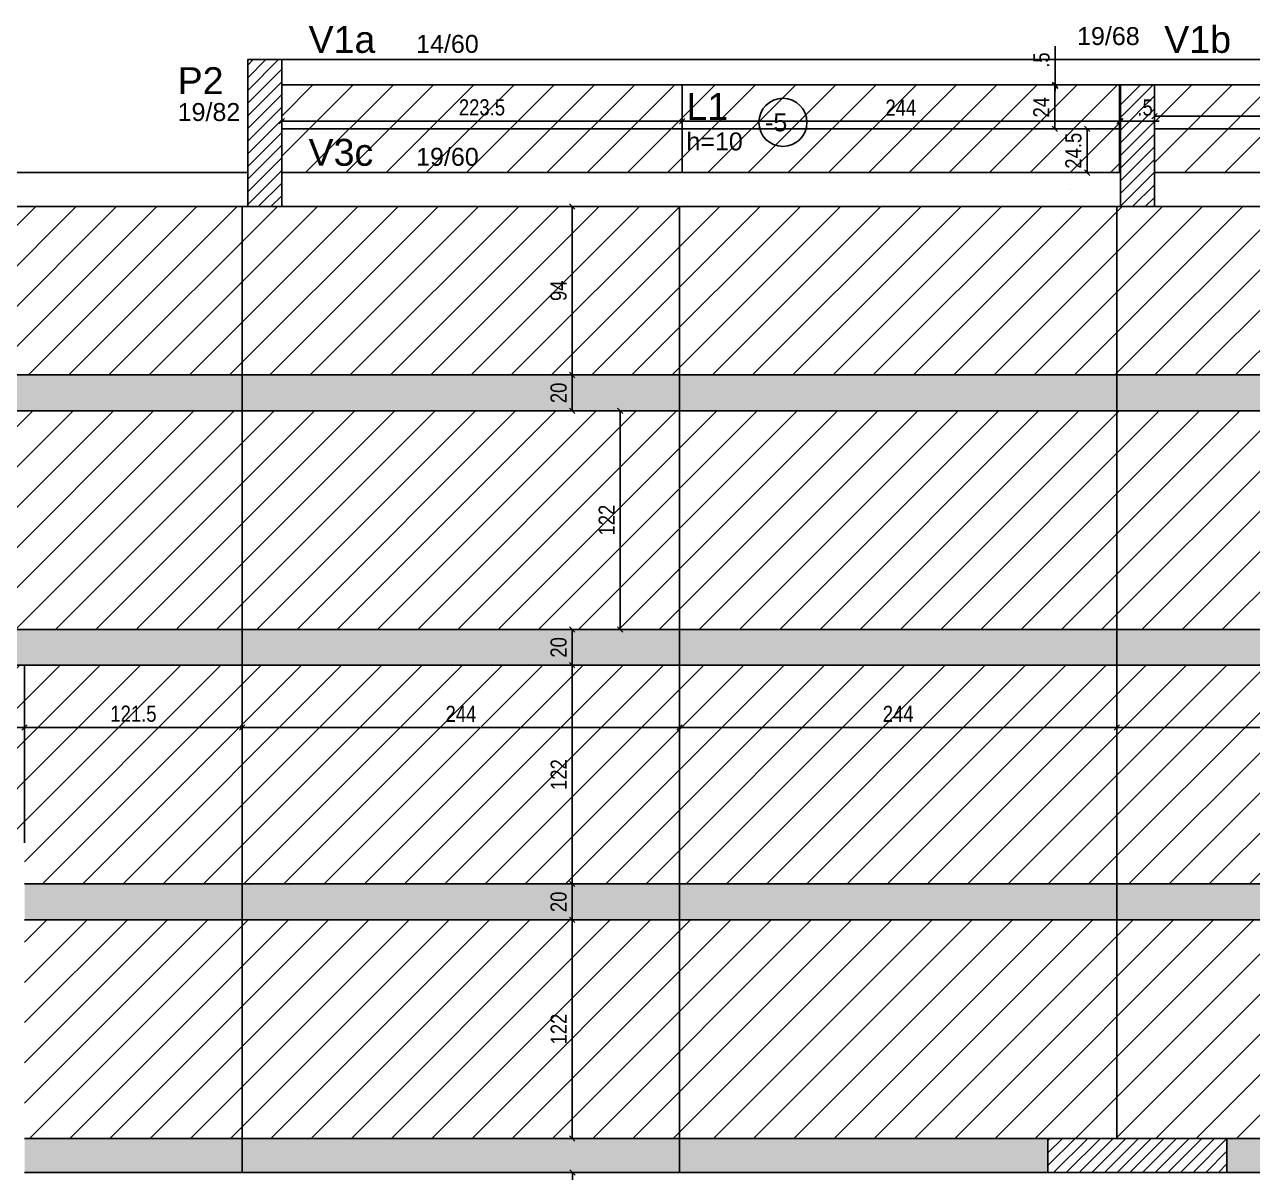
# Model space of a CAD drawing. Extents: x 2335 to 8663, y 180 to 3801.
# Drawn here: x 3526 to 4212, y 2172 to 2813 of the extents above; entities that cross this region are included whole.
import ezdxf

# ---------------------------------------------------------------- set-up
doc = ezdxf.new("R2010")
doc.units = 0
for name, color, linetype in [('3', 3, 'Continuous'), ('4', 4, 'Continuous'), ('8', 8, 'Continuous'), ('COTA', 241, 'Continuous'), ('ES-VIGA', 3, 'Continuous'), ('L-D', 2, 'Continuous'), ('L-N', 4, 'Continuous'), ('Painéis', 200, 'Continuous'), ('Pilares', 5, 'Continuous'), ('VIG-D', 2, 'Continuous')]:
    doc.layers.add(name, color=color, linetype=linetype)
doc.layers.add('Hachura', color=251, linetype='Continuous', lineweight=9)
doc.layers.add('REAPROVEITAMENTO', color=251, linetype='Continuous', lineweight=9)
doc.styles.add('COTA TECNICA-50', font='techl___.ttf', dxfattribs={"height": 9})
doc.styles.get("Standard").update_dxf_attribs({"font": 'arial.ttf'})
doc.dimstyles.new('COTA PAINEL-50', dxfattribs={"dimtxt": 9, "dimasz": 3, "dimexe": 3, "dimexo": 3, "dimgap": 3, "dimtad": 1, "dimdec": 1, "dimzin": 12, "dimdsep": 46, "dimtxsty": 'COTA TECNICA-50', "dimblk1": 'OBLIQUE', "dimblk2": 'OBLIQUE', "dimsah": 1, "dimcen": 0.9, "dimclrd": 4, "dimclre": 4, "dimclrt": 240, "dimadec": 1, "dimazin": 3, "dimtfac": 1, "dimtdec": 1, "dimtmove": 0, "dimatfit": 3, "dimfxl": 1, "dimtolj": 1, "dimtzin": 12, "dimarcsym": 0})
pattern_1 = [(45, (-39.48, -210.253), (-11.22532, 11.22532), [])]

# ---------------------------------------------------------------- blocks, each defined once
blk = doc.blocks.new('_Oblique')
at = {"color": 0, "linetype": 'ByBlock', "lineweight": -2}
blk.add_line((-0.5, -0.5), (0.5, 0.5), dxfattribs=at)
blk = doc.blocks.new('*D84')
at = {"layer": 'COTA', "color": 4, "lineweight": -2, "transparency": 16777216}
for p, q in [((3832.16, 2171.97), (3832.16, 2049.97)), ((3835.08, 2171.97), (3835.16, 2171.97)), ((3835.08, 2049.97), (3835.16, 2049.97))]:
    blk.add_line(p, q, dxfattribs=at)
at = {"layer": 'Defpoints', "color": 0, "transparency": 16777216}
for p in [(3832.08, 2171.97), (3832.08, 2049.97), (3832.16, 2049.97)]:
    blk.add_point(p, dxfattribs=at)
at = {"layer": 'COTA', "color": 4, "lineweight": -2, "transparency": 16777216, "xscale": 3, "yscale": 3, "zscale": 3}
for p, rotation in [((3832.16, 2171.97), 90), ((3832.16, 2049.97), 270)]:
    blk.add_blockref('_Oblique', p, dxfattribs=dict(at, rotation=rotation))
at = {"layer": 'COTA', "color": 240, "transparency": 16777216, "insert": (3824.6, 2110.97), "char_height": 9, "attachment_point": 5, "rotation": 90, "style": 'COTA TECNICA-50'}
blk.add_mtext('\\A1;122', dxfattribs=at)
blk = doc.blocks.new('*D98')
at = {"layer": 'Defpoints', "color": 0, "transparency": 16777216}
for p in [(4135.94, 2420.32), (4135.94, 2420.32), (4379.94, 2420.32)]:
    blk.add_point(p, dxfattribs=at)
at = {"layer": 'Painéis', "color": 4, "lineweight": -2, "transparency": 16777216}
for p, q in [((4135.94, 2423.32), (4135.94, 2423.32)), ((4379.94, 2420.32), (4135.94, 2420.32)), ((4379.94, 2423.32), (4379.94, 2423.32))]:
    blk.add_line(p, q, dxfattribs=at)
at = {"layer": 'Painéis', "color": 4, "lineweight": -2, "transparency": 16777216, "xscale": 3, "yscale": 3, "zscale": 3, "rotation": 180}
blk.add_blockref('_Oblique', (4135.94, 2420.32), dxfattribs=at)
at = {"layer": 'Painéis', "color": 4, "lineweight": -2, "transparency": 16777216, "xscale": 3, "yscale": 3, "zscale": 3}
blk.add_blockref('_Oblique', (4379.94, 2420.32), dxfattribs=at)
at = {"layer": 'Painéis', "color": 240, "transparency": 16777216, "insert": (4257.94, 2427.89), "char_height": 9, "attachment_point": 5, "style": 'COTA TECNICA-50'}
blk.add_mtext('\\A1;244', dxfattribs=at)
blk = doc.blocks.new('*D99')
at = {"layer": 'Defpoints', "color": 0, "transparency": 16777216}
for p in [(3891.94, 2420.32), (3891.94, 2420.32), (4135.94, 2420.32)]:
    blk.add_point(p, dxfattribs=at)
at = {"layer": 'Painéis', "color": 4, "lineweight": -2, "transparency": 16777216}
for p, q in [((3891.94, 2423.32), (3891.94, 2423.32)), ((4135.94, 2420.32), (3891.94, 2420.32)), ((4135.94, 2423.32), (4135.94, 2423.32))]:
    blk.add_line(p, q, dxfattribs=at)
at = {"layer": 'Painéis', "color": 4, "lineweight": -2, "transparency": 16777216, "xscale": 3, "yscale": 3, "zscale": 3, "rotation": 180}
blk.add_blockref('_Oblique', (3891.94, 2420.32), dxfattribs=at)
at = {"layer": 'Painéis', "color": 4, "lineweight": -2, "transparency": 16777216, "xscale": 3, "yscale": 3, "zscale": 3}
blk.add_blockref('_Oblique', (4135.94, 2420.32), dxfattribs=at)
at = {"layer": 'Painéis', "color": 240, "transparency": 16777216, "insert": (4013.94, 2427.89), "char_height": 9, "attachment_point": 5, "style": 'COTA TECNICA-50'}
blk.add_mtext('\\A1;244', dxfattribs=at)
blk = doc.blocks.new('*D100')
at = {"layer": 'Defpoints', "color": 0, "transparency": 16777216}
for p in [(3647.94, 2420.32), (3647.94, 2420.32), (3891.94, 2420.32)]:
    blk.add_point(p, dxfattribs=at)
at = {"layer": 'Painéis', "color": 4, "lineweight": -2, "transparency": 16777216}
for p, q in [((3647.94, 2423.32), (3647.94, 2423.32)), ((3891.94, 2420.32), (3647.94, 2420.32)), ((3891.94, 2423.32), (3891.94, 2423.32))]:
    blk.add_line(p, q, dxfattribs=at)
at = {"layer": 'Painéis', "color": 4, "lineweight": -2, "transparency": 16777216, "xscale": 3, "yscale": 3, "zscale": 3, "rotation": 180}
blk.add_blockref('_Oblique', (3647.94, 2420.32), dxfattribs=at)
at = {"layer": 'Painéis', "color": 4, "lineweight": -2, "transparency": 16777216, "xscale": 3, "yscale": 3, "zscale": 3}
blk.add_blockref('_Oblique', (3891.94, 2420.32), dxfattribs=at)
at = {"layer": 'Painéis', "color": 240, "transparency": 16777216, "insert": (3769.94, 2427.89), "char_height": 9, "attachment_point": 5, "style": 'COTA TECNICA-50'}
blk.add_mtext('\\A1;244', dxfattribs=at)
blk = doc.blocks.new('*D101')
at = {"layer": 'Defpoints', "color": 0, "transparency": 16777216}
for p in [(3526.44, 2420.32), (3526.44, 2420.32), (3647.94, 2420.32)]:
    blk.add_point(p, dxfattribs=at)
at = {"layer": 'Painéis', "color": 4, "lineweight": -2, "transparency": 16777216}
for p, q in [((3647.94, 2420.32), (3526.44, 2420.32)), ((3647.94, 2423.32), (3647.94, 2423.32))]:
    blk.add_line(p, q, dxfattribs=at)
at = {"layer": 'Painéis', "color": 4, "lineweight": -2, "transparency": 16777216, "xscale": 3, "yscale": 3, "zscale": 3, "rotation": 180}
blk.add_blockref('_Oblique', (3526.44, 2420.32), dxfattribs=at)
at = {"layer": 'Painéis', "color": 4, "lineweight": -2, "transparency": 16777216, "xscale": 3, "yscale": 3, "zscale": 3}
blk.add_blockref('_Oblique', (3647.94, 2420.32), dxfattribs=at)
at = {"layer": 'Painéis', "color": 240, "transparency": 16777216, "insert": (3587.19, 2427.92), "char_height": 9, "attachment_point": 5, "style": 'COTA TECNICA-50'}
blk.add_mtext('\\A1;121.5', dxfattribs=at)
blk = doc.blocks.new('*D104')
at = {"layer": 'Defpoints', "color": 0, "transparency": 16777216}
for p in [(3403.94, 2420.32), (3526.44, 2420.32), (3526.44, 2420.32)]:
    blk.add_point(p, dxfattribs=at)
at = {"layer": 'Painéis', "color": 4, "lineweight": -2, "transparency": 16777216}
for p, q in [((3403.94, 2420.32), (3526.44, 2420.32)), ((3526.44, 2423.32), (3526.44, 2423.32)), ((3403.94, 2417.32), (3403.94, 2417.32))]:
    blk.add_line(p, q, dxfattribs=at)
at = {"layer": 'Painéis', "color": 4, "lineweight": -2, "transparency": 16777216, "xscale": 3, "yscale": 3, "zscale": 3, "rotation": 180}
blk.add_blockref('_Oblique', (3403.94, 2420.32), dxfattribs=at)
at = {"layer": 'Painéis', "color": 4, "lineweight": -2, "transparency": 16777216, "xscale": 3, "yscale": 3, "zscale": 3}
blk.add_blockref('_Oblique', (3526.44, 2420.32), dxfattribs=at)
at = {"layer": 'Painéis', "color": 240, "transparency": 16777216, "insert": (3465.19, 2427.92), "char_height": 9, "attachment_point": 5, "style": 'COTA TECNICA-50'}
blk.add_mtext('\\A1;122.5', dxfattribs=at)
blk = doc.blocks.new('*D238')
at = {"layer": 'Defpoints', "color": 0, "transparency": 16777216}
for p in [(3832.08, 2332.98), (3832.08, 2332.98), (3832.08, 2312.98)]:
    blk.add_point(p, dxfattribs=at)
at = {"layer": 'Painéis', "color": 4, "lineweight": -2, "transparency": 16777216}
blk.add_line((3832.08, 2312.98), (3832.08, 2332.98), dxfattribs=at)
at = {"layer": 'Painéis', "color": 4, "lineweight": -2, "transparency": 16777216, "xscale": 3, "yscale": 3, "zscale": 3}
for p, rotation in [((3832.08, 2332.98), 90), ((3832.08, 2312.98), 270)]:
    blk.add_blockref('_Oblique', p, dxfattribs=dict(at, rotation=rotation))
at = {"layer": 'Painéis', "color": 240, "transparency": 16777216, "insert": (3824.49, 2322.98), "char_height": 9, "attachment_point": 5, "rotation": 90, "style": 'COTA TECNICA-50'}
blk.add_mtext('\\A1;20', dxfattribs=at)
blk = doc.blocks.new('*D239')
at = {"layer": 'Defpoints', "color": 0, "transparency": 16777216}
for p in [(3832.08, 2454.98), (3849.38, 2454.98), (3832.08, 2332.98)]:
    blk.add_point(p, dxfattribs=at)
at = {"layer": 'Painéis', "color": 4, "lineweight": -2, "transparency": 16777216}
for p, q in [((3846.38, 2454.98), (3829.08, 2454.98)), ((3832.08, 2332.98), (3832.08, 2454.98))]:
    blk.add_line(p, q, dxfattribs=at)
at = {"layer": 'Painéis', "color": 4, "lineweight": -2, "transparency": 16777216, "xscale": 3, "yscale": 3, "zscale": 3}
for p, rotation in [((3832.08, 2454.98), 90), ((3832.08, 2332.98), 270)]:
    blk.add_blockref('_Oblique', p, dxfattribs=dict(at, rotation=rotation))
at = {"layer": 'Painéis', "color": 240, "transparency": 16777216, "insert": (3824.53, 2393.98), "char_height": 9, "attachment_point": 5, "rotation": 90, "style": 'COTA TECNICA-50'}
blk.add_mtext('\\A1;122', dxfattribs=at)
blk = doc.blocks.new('*D240')
at = {"layer": 'Defpoints', "color": 0, "transparency": 16777216}
for p in [(3832.08, 2474.98), (3849.38, 2474.98), (3832.08, 2454.98)]:
    blk.add_point(p, dxfattribs=at)
at = {"layer": 'Painéis', "color": 4, "lineweight": -2, "transparency": 16777216}
for p, q in [((3846.38, 2474.98), (3829.08, 2474.98)), ((3832.08, 2454.98), (3832.08, 2474.98))]:
    blk.add_line(p, q, dxfattribs=at)
at = {"layer": 'Painéis', "color": 4, "lineweight": -2, "transparency": 16777216, "xscale": 3, "yscale": 3, "zscale": 3}
for p, rotation in [((3832.08, 2474.98), 90), ((3832.08, 2454.98), 270)]:
    blk.add_blockref('_Oblique', p, dxfattribs=dict(at, rotation=rotation))
at = {"layer": 'Painéis', "color": 240, "transparency": 16777216, "insert": (3824.49, 2464.98), "char_height": 9, "attachment_point": 5, "rotation": 90, "style": 'COTA TECNICA-50'}
blk.add_mtext('\\A1;20', dxfattribs=at)
blk = doc.blocks.new('*D241')
at = {"layer": 'Defpoints', "color": 0, "transparency": 16777216}
for p in [(3849.38, 2596.98), (3858.86, 2596.98), (3849.38, 2474.98)]:
    blk.add_point(p, dxfattribs=at)
at = {"layer": 'Painéis', "color": 4, "lineweight": -2, "transparency": 16777216}
for p, q in [((3852.38, 2596.98), (3861.86, 2596.98)), ((3858.86, 2474.98), (3858.86, 2596.98)), ((3852.38, 2474.98), (3861.86, 2474.98))]:
    blk.add_line(p, q, dxfattribs=at)
at = {"layer": 'Painéis', "color": 4, "lineweight": -2, "transparency": 16777216, "xscale": 3, "yscale": 3, "zscale": 3}
for p, rotation in [((3858.86, 2596.98), 90), ((3858.86, 2474.98), 270)]:
    blk.add_blockref('_Oblique', p, dxfattribs=dict(at, rotation=rotation))
at = {"layer": 'Painéis', "color": 240, "transparency": 16777216, "insert": (3851.31, 2535.98), "char_height": 9, "attachment_point": 5, "rotation": 90, "style": 'COTA TECNICA-50'}
blk.add_mtext('\\A1;122', dxfattribs=at)
blk = doc.blocks.new('*D242')
at = {"layer": 'Defpoints', "color": 0, "transparency": 16777216}
for p in [(3832.08, 2616.98), (3832.08, 2616.98), (3849.38, 2596.98)]:
    blk.add_point(p, dxfattribs=at)
at = {"layer": 'Painéis', "color": 4, "lineweight": -2, "transparency": 16777216}
for p, q in [((3832.08, 2596.98), (3832.08, 2616.98)), ((3846.38, 2596.98), (3829.08, 2596.98))]:
    blk.add_line(p, q, dxfattribs=at)
at = {"layer": 'Painéis', "color": 4, "lineweight": -2, "transparency": 16777216, "xscale": 3, "yscale": 3, "zscale": 3}
for p, rotation in [((3832.08, 2616.98), 90), ((3832.08, 2596.98), 270)]:
    blk.add_blockref('_Oblique', p, dxfattribs=dict(at, rotation=rotation))
at = {"layer": 'Painéis', "color": 240, "transparency": 16777216, "insert": (3824.49, 2606.98), "char_height": 9, "attachment_point": 5, "rotation": 90, "style": 'COTA TECNICA-50'}
blk.add_mtext('\\A1;20', dxfattribs=at)
blk = doc.blocks.new('*D243')
at = {"layer": 'Defpoints', "color": 0, "transparency": 16777216}
for p in [(3832.08, 2710.97), (3849.38, 2710.97), (3832.08, 2616.98)]:
    blk.add_point(p, dxfattribs=at)
at = {"layer": 'Painéis', "color": 4, "lineweight": -2, "transparency": 16777216}
for p, q in [((3846.38, 2710.97), (3829.08, 2710.97)), ((3832.08, 2616.98), (3832.08, 2710.97))]:
    blk.add_line(p, q, dxfattribs=at)
at = {"layer": 'Painéis', "color": 4, "lineweight": -2, "transparency": 16777216, "xscale": 3, "yscale": 3, "zscale": 3}
for p, rotation in [((3832.08, 2710.97), 90), ((3832.08, 2616.98), 270)]:
    blk.add_blockref('_Oblique', p, dxfattribs=dict(at, rotation=rotation))
at = {"layer": 'Painéis', "color": 240, "transparency": 16777216, "insert": (3824.49, 2663.98), "char_height": 9, "attachment_point": 5, "rotation": 90, "style": 'COTA TECNICA-50'}
blk.add_mtext('\\A1;94', dxfattribs=at)
blk = doc.blocks.new('*D118')
at = {"layer": 'Defpoints', "color": 0, "transparency": 16777216}
for p in [(3832.08, 2312.98), (3832.08, 2190.97), (3832.08, 2190.97)]:
    blk.add_point(p, dxfattribs=at)
at = {"layer": 'Painéis', "color": 4, "lineweight": -2, "transparency": 16777216}
blk.add_line((3832.08, 2312.98), (3832.08, 2190.97), dxfattribs=at)
at = {"layer": 'Painéis', "color": 4, "lineweight": -2, "transparency": 16777216, "xscale": 3, "yscale": 3, "zscale": 3}
for p, rotation in [((3832.08, 2312.98), 90), ((3832.08, 2190.97), 270)]:
    blk.add_blockref('_Oblique', p, dxfattribs=dict(at, rotation=rotation))
at = {"layer": 'Painéis', "color": 240, "transparency": 16777216, "insert": (3824.53, 2251.98), "char_height": 9, "attachment_point": 5, "rotation": 90, "style": 'COTA TECNICA-50'}
blk.add_mtext('\\A1;122', dxfattribs=at)
blk = doc.blocks.new('*D183')
at = {"layer": 'Defpoints', "color": 0, "transparency": 16777216}
for p in [(4119.38, 2754.39), (4119.38, 2754.39), (4119.38, 2729.89)]:
    blk.add_point(p, dxfattribs=at)
at = {"layer": 'Painéis', "color": 4, "lineweight": -2, "transparency": 16777216}
blk.add_line((4119.38, 2729.89), (4119.38, 2754.39), dxfattribs=at)
at = {"layer": 'Painéis', "color": 4, "lineweight": -2, "transparency": 16777216, "xscale": 3, "yscale": 3, "zscale": 3}
for p, rotation in [((4119.38, 2754.39), 90), ((4119.38, 2729.89), 270)]:
    blk.add_blockref('_Oblique', p, dxfattribs=dict(at, rotation=rotation))
at = {"layer": 'Painéis', "color": 240, "transparency": 16777216, "insert": (4111.78, 2742.14), "char_height": 9, "attachment_point": 5, "rotation": 90, "style": 'COTA TECNICA-50'}
blk.add_mtext('\\A1;24.5', dxfattribs=at)
blk = doc.blocks.new('*D184')
at = {"layer": 'Defpoints', "color": 0, "transparency": 16777216}
for p in [(4101.37, 2778.39), (4101.37, 2778.39), (4101.37, 2754.39)]:
    blk.add_point(p, dxfattribs=at)
at = {"layer": 'Painéis', "color": 4, "lineweight": -2, "transparency": 16777216}
blk.add_line((4101.37, 2754.39), (4101.37, 2778.39), dxfattribs=at)
at = {"layer": 'Painéis', "color": 4, "lineweight": -2, "transparency": 16777216, "xscale": 3, "yscale": 3, "zscale": 3}
for p, rotation in [((4101.37, 2778.39), 90), ((4101.37, 2754.39), 270)]:
    blk.add_blockref('_Oblique', p, dxfattribs=dict(at, rotation=rotation))
at = {"layer": 'Painéis', "color": 240, "transparency": 16777216, "insert": (4093.81, 2766.39), "char_height": 9, "attachment_point": 5, "rotation": 90, "style": 'COTA TECNICA-50'}
blk.add_mtext('\\A1;24', dxfattribs=at)
blk = doc.blocks.new('*D185')
at = {"layer": 'Defpoints', "color": 0, "transparency": 16777216}
for p in [(4101.56, 2778.89), (4101.56, 2778.89), (4101.56, 2778.39)]:
    blk.add_point(p, dxfattribs=at)
at = {"layer": 'Painéis', "color": 4, "lineweight": -2, "transparency": 16777216}
for p, q in [((4101.56, 2778.89), (4101.56, 2800.48)), ((4101.56, 2778.39), (4101.56, 2778.89)), ((4101.56, 2778.39), (4101.56, 2775.39))]:
    blk.add_line(p, q, dxfattribs=at)
at = {"layer": 'Painéis', "color": 4, "lineweight": -2, "transparency": 16777216, "xscale": 3, "yscale": 3, "zscale": 3}
for p, rotation in [((4101.56, 2778.89), 270), ((4101.56, 2778.39), 90)]:
    blk.add_blockref('_Oblique', p, dxfattribs=dict(at, rotation=rotation))
at = {"layer": 'Painéis', "color": 240, "transparency": 16777216, "insert": (4093.96, 2792.68), "char_height": 9, "attachment_point": 5, "rotation": 90, "style": 'COTA TECNICA-50'}
blk.add_mtext('\\A1;.5', dxfattribs=at)
blk = doc.blocks.new('*D270')
at = {"layer": 'Defpoints', "color": 0, "transparency": 16777216}
for p in [(4137.44, 2758.79), (4137.94, 2758.79), (4137.94, 2758.58)]:
    blk.add_point(p, dxfattribs=at)
at = {"layer": 'Painéis', "color": 4, "lineweight": -2, "transparency": 16777216}
for p, q in [((4137.44, 2758.58), (4134.44, 2758.58)), ((4137.44, 2758.58), (4137.94, 2758.58)), ((4137.44, 2755.79), (4137.44, 2755.58)), ((4137.94, 2758.58), (4159.53, 2758.58)), ((4137.94, 2755.79), (4137.94, 2755.58))]:
    blk.add_line(p, q, dxfattribs=at)
at = {"layer": 'Painéis', "color": 4, "lineweight": -2, "transparency": 16777216, "xscale": 3, "yscale": 3, "zscale": 3}
blk.add_blockref('_Oblique', (4137.44, 2758.58), dxfattribs=at)
at = {"layer": 'Painéis', "color": 4, "lineweight": -2, "transparency": 16777216, "xscale": 3, "yscale": 3, "zscale": 3, "rotation": 180}
blk.add_blockref('_Oblique', (4137.94, 2758.58), dxfattribs=at)
at = {"layer": 'Painéis', "color": 240, "transparency": 16777216, "insert": (4151.74, 2766.17), "char_height": 9, "attachment_point": 5, "style": 'COTA TECNICA-50'}
blk.add_mtext('\\A1;.5', dxfattribs=at)
blk = doc.blocks.new('*D271')
at = {"layer": 'Defpoints', "color": 0, "transparency": 16777216}
for p in [(3893.44, 2758.58), (3893.44, 2758.58), (4137.44, 2758.58)]:
    blk.add_point(p, dxfattribs=at)
at = {"layer": 'Painéis', "color": 4, "lineweight": -2, "transparency": 16777216}
blk.add_line((4137.44, 2758.58), (3893.44, 2758.58), dxfattribs=at)
at = {"layer": 'Painéis', "color": 4, "lineweight": -2, "transparency": 16777216, "xscale": 3, "yscale": 3, "zscale": 3, "rotation": 180}
blk.add_blockref('_Oblique', (3893.44, 2758.58), dxfattribs=at)
at = {"layer": 'Painéis', "color": 4, "lineweight": -2, "transparency": 16777216, "xscale": 3, "yscale": 3, "zscale": 3}
blk.add_blockref('_Oblique', (4137.44, 2758.58), dxfattribs=at)
at = {"layer": 'Painéis', "color": 240, "transparency": 16777216, "insert": (4015.44, 2766.14), "char_height": 9, "attachment_point": 5, "style": 'COTA TECNICA-50'}
blk.add_mtext('\\A1;244', dxfattribs=at)
blk = doc.blocks.new('*D186')
at = {"layer": 'Defpoints', "color": 0, "transparency": 16777216}
for p in [(3669.94, 2758.58), (3669.94, 2758.58), (3893.44, 2758.58)]:
    blk.add_point(p, dxfattribs=at)
at = {"layer": 'Painéis', "color": 4, "lineweight": -2, "transparency": 16777216}
for p, q in [((3893.44, 2758.58), (3669.94, 2758.58)), ((3669.94, 2755.58), (3669.94, 2755.58))]:
    blk.add_line(p, q, dxfattribs=at)
at = {"layer": 'Painéis', "color": 4, "lineweight": -2, "transparency": 16777216, "xscale": 3, "yscale": 3, "zscale": 3, "rotation": 180}
blk.add_blockref('_Oblique', (3669.94, 2758.58), dxfattribs=at)
at = {"layer": 'Painéis', "color": 4, "lineweight": -2, "transparency": 16777216, "xscale": 3, "yscale": 3, "zscale": 3}
blk.add_blockref('_Oblique', (3893.44, 2758.58), dxfattribs=at)
at = {"layer": 'Painéis', "color": 240, "transparency": 16777216, "insert": (3781.69, 2766.27), "char_height": 9, "attachment_point": 5, "style": 'COTA TECNICA-50'}
blk.add_mtext('\\A1;223.5', dxfattribs=at)
blk = doc.blocks.new('*D203')
at = {"layer": 'Defpoints', "color": 0, "transparency": 16777216}
for p in [(4156.94, 2761.37), (4156.94, 2761.35), (4400.94, 2761.35)]:
    blk.add_point(p, dxfattribs=at)
at = {"layer": 'Painéis', "color": 4, "lineweight": -2, "transparency": 16777216}
for p, q in [((4400.94, 2761.35), (4156.94, 2761.35)), ((4156.94, 2758.37), (4156.94, 2758.35))]:
    blk.add_line(p, q, dxfattribs=at)
at = {"layer": 'Painéis', "color": 4, "lineweight": -2, "transparency": 16777216, "xscale": 3, "yscale": 3, "zscale": 3, "rotation": 180}
blk.add_blockref('_Oblique', (4156.94, 2761.35), dxfattribs=at)
at = {"layer": 'Painéis', "color": 4, "lineweight": -2, "transparency": 16777216, "xscale": 3, "yscale": 3, "zscale": 3}
blk.add_blockref('_Oblique', (4400.94, 2761.35), dxfattribs=at)
at = {"layer": 'Painéis', "color": 240, "transparency": 16777216, "insert": (4278.94, 2768.92), "char_height": 9, "attachment_point": 5, "style": 'COTA TECNICA-50'}
blk.add_mtext('\\A1;244', dxfattribs=at)

msp = doc.modelspace()

# ---------------------------------------------------------------- hatches: boundary and pattern name
at = {"layer": 'Hachura', "linetype": 'ByBlock'}
h = msp.add_hatch(color=256, dxfattribs=at)
h.dxf.hatch_style = 1
h.paths.add_polyline_path([(3179.44, 2616.98), (3179.44, 2596.94), (5111.94, 2596.94), (5111.94, 2616.98)])
h = msp.add_hatch(color=256, dxfattribs=at)
h.dxf.hatch_style = 1
h.paths.add_polyline_path([(3179.44, 2474.98), (3179.44, 2454.94), (5111.94, 2454.94), (5111.94, 2474.98)])
h = msp.add_hatch(color=256, dxfattribs=at)
h.dxf.hatch_style = 1
h.paths.add_polyline_path([(3526.44, 2332.98), (3526.44, 2312.94), (5111.94, 2312.94), (5111.94, 2332.98)])
h.paths.add_polyline_path([(3260.45, 2332.98), (3260.45, 2312.94), (3507.44, 2312.94), (3507.44, 2332.98)])
h = msp.add_hatch(color=256, dxfattribs=at)
h.dxf.hatch_style = 1
h.paths.add_polyline_path([(4097.44, 2190.98), (3526.43, 2190.98), (3526.43, 2171.98), (4097.44, 2171.98)])
h = msp.add_hatch(color=256, dxfattribs=at)
h.dxf.hatch_style = 1
h.paths.add_polyline_path([(4584.44, 2190.97), (4197.44, 2190.98), (4197.44, 2171.98), (4584.44, 2171.97)])
at = {"layer": 'REAPROVEITAMENTO', "linetype": 'ByBlock'}
h = msp.add_hatch(dxfattribs=at)
h.set_pattern_fill('ANSI31', color=256, scale=5, style=2)
h.set_pattern_definition([(45, (-465.129, -93.892), (-11.22532, 11.22532), [])])
h.paths.add_polyline_path([(4137.94, 2778.89), (3669.94, 2778.92), (3669.93, 2729.93), (4137.94, 2729.88)])
h.paths.add_polyline_path([(3745.85, 2730.92), (3785.98, 2730.92), (3785.98, 2746.43), (3745.85, 2746.43)], flags=16)
h = msp.add_hatch(dxfattribs=at)
h.set_pattern_fill('ANSI31', color=256, scale=5, style=2)
h.set_pattern_definition([(45, (-468.622, -93.891), (-11.22532, 11.22532), [])])
h.paths.add_polyline_path([(4624.94, 2778.97), (4156.94, 2778.76), (4156.94, 2729.65), (4624.94, 2729.99)])
h = msp.add_hatch(dxfattribs=at)
h.set_pattern_fill('ANSI31', color=256, scale=5, style=2)
h.set_pattern_definition(pattern_1)
h.paths.add_polyline_path([(5111.94, 2710.97), (3260.44, 2710.97), (3179.44, 2710.97), (3179.44, 2616.98), (5111.94, 2616.98)])
h = msp.add_hatch(dxfattribs=at)
h.set_pattern_fill('ANSI31', color=256, scale=5, style=2)
h.set_pattern_definition(pattern_1)
h.paths.add_polyline_path([(5111.94, 2596.98), (3179.44, 2596.98), (3179.44, 2474.98), (5111.94, 2474.98)])
h = msp.add_hatch(dxfattribs=at)
h.set_pattern_fill('ANSI31', color=256, scale=5, style=2)
h.set_pattern_definition(pattern_1)
h.paths.add_polyline_path([(3526.44, 2454.98), (3179.44, 2454.98), (3179.44, 2332.98), (3507.43, 2332.98), (3507.43, 2362.97), (3526.44, 2362.97)])
h.paths.add_polyline_path([(3447.44, 2419.08), (3482.44, 2419.08), (3482.44, 2437.61), (3447.44, 2437.61)], flags=16)
h = msp.add_hatch(dxfattribs=at)
h.set_pattern_fill('ANSI31', color=256, scale=5, style=2)
h.set_pattern_definition(pattern_1)
h.paths.add_polyline_path([(5111.94, 2454.98), (3526.44, 2454.98), (3526.44, 2332.98), (5111.94, 2332.98)])
h.paths.add_polyline_path([(4000.5, 2419.02), (4027.65, 2419.02), (4027.65, 2437.54), (4000.5, 2437.54)], flags=16)
h = msp.add_hatch(dxfattribs=at)
h.set_pattern_fill('ANSI31', color=256, scale=5, style=2)
h.set_pattern_definition(pattern_1)
h.paths.add_polyline_path([(5111.94, 2312.98), (3526.43, 2312.98), (3526.43, 2190.98), (5111.94, 2190.98)])

# ---------------------------------------------------------------- linework, layer by layer
at = {"layer": '3', "linetype": 'Continuous'}
msp.add_circle((3949.64, 2757.95), 13.42, dxfattribs=at)
at = {"layer": '8', "linetype": 'Continuous'}
for p, q in [((3650.94, 2775.78), (3668.14, 2792.99)), ((3650.94, 2782.86), (3661.07, 2792.99)), ((3650.94, 2789.93), (3654, 2792.99)), ((3650.94, 2792.99), (3650.94, 2792.99)), ((3650.94, 2792.99), (3650.94, 2792.99)), ((3650.94, 2792.99), (3650.94, 2792.99)), ((3669.94, 2792.99), (3669.94, 2792.99)), ((3669.94, 2792.99), (3669.94, 2792.99)), ((3669.94, 2792.99), (3669.94, 2792.99)), ((3650.94, 2768.71), (3669.94, 2787.71)), ((3650.94, 2761.64), (3669.94, 2780.64)), ((4137.94, 2760.74), (4156.18, 2778.99)), ((4137.94, 2767.81), (4149.11, 2778.99)), ((3650.94, 2754.57), (3669.94, 2773.57)), ((4137.94, 2753.67), (4156.94, 2772.67)), ((3650.94, 2747.5), (3669.94, 2766.5)), ((4137.94, 2746.6), (4156.94, 2765.6)), ((3650.94, 2740.43), (3669.94, 2759.43)), ((4137.94, 2739.53), (4156.94, 2758.53)), ((3650.94, 2733.36), (3669.94, 2752.36)), ((3660.44, 2751.99), (3660.44, 2751.99)), ((4137.94, 2732.45), (4156.94, 2751.45)), ((3650.94, 2726.29), (3669.94, 2745.29)), ((4137.94, 2725.38), (4156.94, 2744.38)), ((4147.44, 2744.99), (4147.44, 2744.99)), ((3650.94, 2719.22), (3669.94, 2738.22)), ((4137.94, 2718.31), (4156.94, 2737.31)), ((3650.94, 2712.15), (3669.94, 2731.15)), ((3650.94, 2729.99), (3650.94, 2729.99)), ((4137.94, 2711.24), (4156.94, 2730.24)), ((4168.94, 2729.99), (4168.94, 2729.99)), ((3656.85, 2710.99), (3669.94, 2724.07)), ((4110.2, 2720.49), (4110.2, 2720.49)), ((4144.75, 2710.99), (4156.94, 2723.17)), ((3663.92, 2710.99), (3669.94, 2717)), ((4151.82, 2710.99), (4156.94, 2716.1)), ((3669.94, 2710.99), (3669.94, 2710.99)), ((4156.94, 2710.99), (4156.94, 2710.99)), ((4097.44, 2175.77), (4112.66, 2190.99)), ((4097.44, 2182.84), (4105.59, 2190.99)), ((4097.44, 2189.91), (4098.52, 2190.99)), ((4097.44, 2190.99), (4097.44, 2190.99)), ((4097.44, 2190.99), (4097.44, 2190.99)), ((4097.44, 2190.99), (4097.44, 2190.99)), ((4100.73, 2171.99), (4119.73, 2190.99)), ((4107.8, 2171.99), (4126.8, 2190.99)), ((4114.87, 2171.99), (4133.87, 2190.99)), ((4121.94, 2171.99), (4140.94, 2190.99)), ((4129.01, 2171.99), (4148.01, 2190.99)), ((4136.08, 2171.99), (4155.08, 2190.99)), ((4143.16, 2171.99), (4162.16, 2190.99)), ((4150.23, 2171.99), (4169.23, 2190.99)), ((4157.3, 2171.99), (4176.3, 2190.99)), ((4164.37, 2171.99), (4183.37, 2190.99)), ((4171.44, 2171.99), (4190.44, 2190.99)), ((4178.51, 2171.99), (4197.44, 2190.92)), ((4197.44, 2190.99), (4197.44, 2190.99)), ((4197.44, 2190.99), (4197.44, 2190.99)), ((4197.44, 2190.99), (4197.44, 2190.99)), ((4197.44, 2190.99), (4197.44, 2190.99)), ((4197.44, 2190.99), (4197.44, 2190.99)), ((4185.58, 2171.99), (4197.44, 2183.85)), ((4192.65, 2171.99), (4197.44, 2176.77)), ((4193.28, 2171.99), (4193.28, 2171.99)), ((4197.44, 2171.99), (4197.44, 2171.99))]:
    msp.add_line(p, q, dxfattribs=at)
at = {"layer": 'ES-VIGA', "linetype": 'Continuous'}
for points in [[(4147.44, 2792.99), (3669.94, 2792.99)], [(4634.44, 2792.99), (4147.44, 2792.99)], [(3669.94, 2778.99), (4137.94, 2778.99)], [(4156.94, 2778.99), (4624.94, 2778.99)], [(3650.94, 2729.99), (3260.44, 2729.99)], [(4137.94, 2729.99), (3669.94, 2729.99)], [(4624.94, 2729.99), (4156.94, 2729.99)], [(3260.44, 2710.99), (3650.94, 2710.99)], [(3669.94, 2710.99), (4137.94, 2710.99)], [(4156.94, 2710.99), (4624.94, 2710.99)]]:
    msp.add_lwpolyline(points, dxfattribs=at)
at = {"layer": 'Painéis'}
for p, q in [((3893.44, 2778.89), (3893.44, 2729.89)), ((4137.44, 2778.89), (4137.44, 2729.89)), ((4156.94, 2778.85), (4156.94, 2729.85)), ((4137.44, 2754.39), (3669.94, 2754.39)), ((4624.94, 2754.35), (4156.94, 2754.35)), ((5111.94, 2710.97), (3179.44, 2710.97)), ((3647.94, 2171.98), (3647.94, 2710.97)), ((3891.94, 2171.98), (3891.94, 2710.97)), ((4135.94, 2190.98), (4135.94, 2710.97)), ((5111.94, 2616.98), (3179.44, 2616.98)), ((5111.94, 2596.98), (3179.44, 2596.98)), ((5111.94, 2474.98), (3179.44, 2474.98)), ((5111.94, 2454.98), (3179.44, 2454.98)), ((3526.44, 2355.98), (3526.44, 2454.98)), ((5111.94, 2332.98), (3526.44, 2332.98)), ((5111.94, 2312.98), (3526.44, 2312.98)), ((3526.43, 2190.98), (5111.94, 2190.97)), ((3526.43, 2171.98), (5111.94, 2171.97))]:
    msp.add_line(p, q, dxfattribs=at)
at = {"layer": 'Pilares', "linetype": 'Continuous'}
for points in [[(3650.94, 2710.99), (3669.94, 2710.99), (3669.94, 2792.99), (3650.94, 2792.99), (3650.94, 2710.99)], [(4137.94, 2710.99), (4156.94, 2710.99), (4156.94, 2778.99), (4137.94, 2778.99), (4137.94, 2710.99)], [(4097.44, 2171.99), (4197.44, 2171.99), (4197.44, 2190.99), (4097.44, 2190.99), (4097.44, 2171.99)]]:
    msp.add_lwpolyline(points, dxfattribs=at)

# ---------------------------------------------------------------- texts
at = {"layer": '4', "linetype": 'Continuous'}
for s, p in [('V1a', (3684.94, 2796.74)), ('V1b', (4162.44, 2796.74)), ('L1', (3895.79, 2759.32)), ('V3c', (3684.94, 2733.74))]:
    msp.add_text(s, height=15, dxfattribs=at).set_placement(p)
at = {"layer": 'L-D', "linetype": 'Continuous'}
msp.add_text('h=10', height=10, dxfattribs=at).set_placement((3895.79, 2742.32))
at = {"layer": 'L-N', "linetype": 'Continuous'}
msp.add_text('P2', height=15, dxfattribs=at).set_placement((3611.86, 2773.73))
at = {"layer": 'VIG-D', "linetype": 'Continuous'}
for s, p in [('19/68', (4113.78, 2801.11)), ('14/60', (3744.94, 2796.74)), ('19/82', (3611.86, 2758.73)), ('-5', (3939.64, 2752.95)), ('19/60', (3744.94, 2733.74))]:
    msp.add_text(s, height=10, dxfattribs=at).set_placement(p)

# ---------------------------------------------------------------- dimensions: what is measured, and where the dimension line sits
at = {"layer": 'COTA'}
dim = msp.add_linear_dim(base=(3832.16, 2049.97), p1=(3832.08, 2171.97), p2=(3832.08, 2049.97), angle=90, dimstyle='COTA PAINEL-50', dxfattribs=at)
dim.commit()
dim.dimension.update_dxf_attribs({"geometry": '*D84', "text_midpoint": (3824.6, 2110.97)})
at = {"layer": 'Painéis'}
for base, p1, p2, picture, middle in [((4101.56, 2778.89), (4101.56, 2778.39), (4101.56, 2778.89), '*D185', (4093.96, 2792.68)), ((4101.37, 2778.39), (4101.37, 2754.39), (4101.37, 2778.39), '*D184', (4093.81, 2766.39)), ((3832.08, 2190.97), (3832.08, 2312.98), (3832.08, 2190.97), '*D118', (3824.53, 2251.98))]:
    dim = msp.add_linear_dim(base=base, p1=p1, p2=p2, angle=90, dimstyle='COTA PAINEL-50', dxfattribs=at)
    dim.commit()
    dim.dimension.update_dxf_attribs({"geometry": picture, "text_midpoint": middle})
for base, p1, p2, picture, middle in [((3669.94, 2758.58), (3893.44, 2758.58), (3669.94, 2758.58), '*D186', (3781.69, 2766.27)), ((3893.44, 2758.58), (4137.44, 2758.58), (3893.44, 2758.58), '*D271', (4015.44, 2766.14)), ((4137.94, 2758.58), (4137.44, 2758.79), (4137.94, 2758.79), '*D270', (4151.74, 2766.17)), ((4156.94, 2761.35), (4400.94, 2761.35), (4156.94, 2761.37), '*D203', (4278.94, 2768.92))]:
    dim = msp.add_linear_dim(base=base, p1=p1, p2=p2, dimstyle='COTA PAINEL-50', dxfattribs=at)
    dim.commit()
    dim.dimension.update_dxf_attribs({"geometry": picture, "text_midpoint": middle})
dim = msp.add_linear_dim(base=(4119.38, 2754.39), p1=(4119.38, 2729.89), p2=(4119.38, 2754.39), angle=90, dimstyle='COTA PAINEL-50', dxfattribs=at)
dim.commit()
dim.dimension.update_dxf_attribs({"geometry": '*D183', "text_midpoint": (4119.38, 2742.14), "dimtype": 160})
for base, p1, p2, picture, middle in [((3832.08, 2710.97), (3832.08, 2616.98), (3849.38, 2710.97), '*D243', (3824.49, 2663.98)), ((3832.08, 2616.98), (3849.38, 2596.98), (3832.08, 2616.98), '*D242', (3824.49, 2606.98)), ((3858.86, 2596.98), (3849.38, 2474.98), (3849.38, 2596.98), '*D241', (3851.31, 2535.98)), ((3832.08, 2474.98), (3832.08, 2454.98), (3849.38, 2474.98), '*D240', (3824.49, 2464.98)), ((3832.08, 2454.98), (3832.08, 2332.98), (3849.38, 2454.98), '*D239', (3824.53, 2393.98)), ((3832.08, 2332.98), (3832.08, 2312.98), (3832.08, 2332.98), '*D238', (3824.49, 2322.98))]:
    dim = msp.add_linear_dim(base=base, p1=p1, p2=p2, angle=90, dimstyle='COTA PAINEL-50', override={"dimtmove": 1}, dxfattribs=at)
    dim.commit()
    dim.dimension.update_dxf_attribs({"geometry": picture, "text_midpoint": middle})
for base, p1, p2, picture, middle in [((3526.44, 2420.32), (3403.94, 2420.32), (3526.44, 2420.32), '*D104', (3465.19, 2427.92)), ((3526.44, 2420.32), (3647.94, 2420.32), (3526.44, 2420.32), '*D101', (3587.19, 2427.92)), ((3647.94, 2420.32), (3891.94, 2420.32), (3647.94, 2420.32), '*D100', (3769.94, 2427.89)), ((3891.94, 2420.32), (4135.94, 2420.32), (3891.94, 2420.32), '*D99', (4013.94, 2427.89)), ((4135.94, 2420.32), (4379.94, 2420.32), (4135.94, 2420.32), '*D98', (4257.94, 2427.89))]:
    dim = msp.add_linear_dim(base=base, p1=p1, p2=p2, dimstyle='COTA PAINEL-50', override={"dimtmove": 1}, dxfattribs=at)
    dim.commit()
    dim.dimension.update_dxf_attribs({"geometry": picture, "text_midpoint": middle})

doc.saveas('drawing.dxf')
